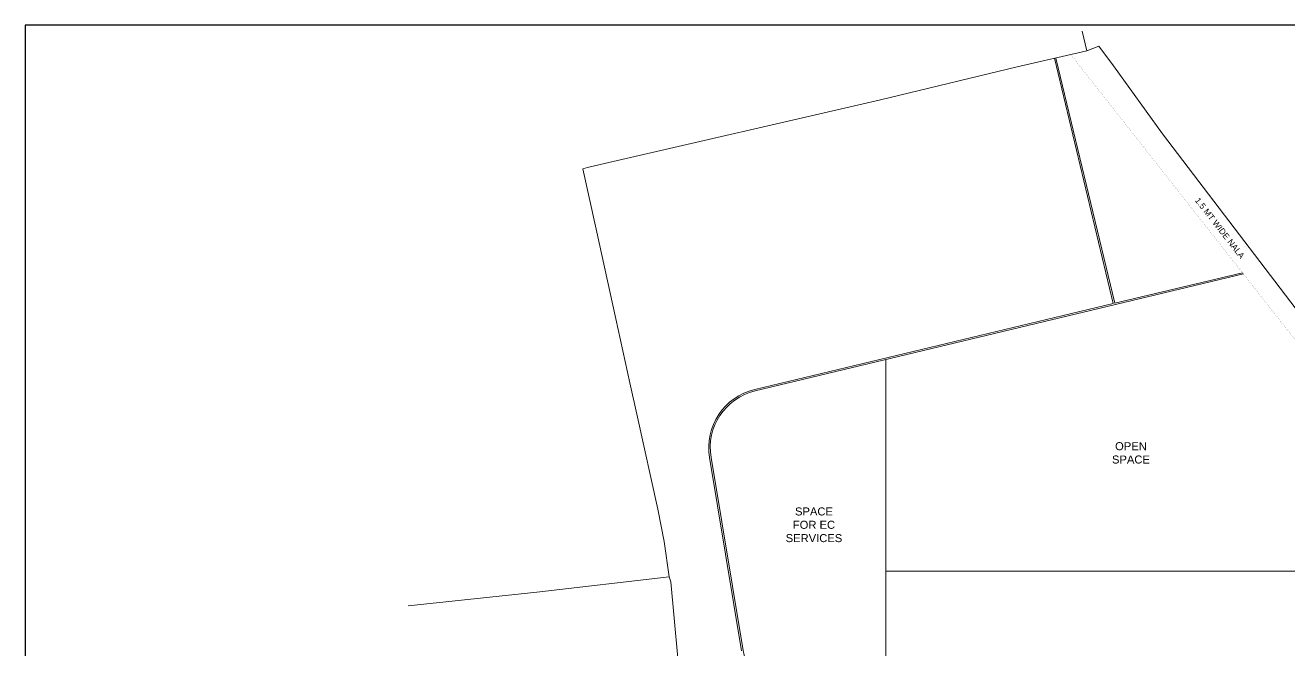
# Model space of a CAD drawing. Header units: inches. Extents: x -1856224 to -1617783, y -9059 to 170583.
# Drawn here: x -1856224 to -1729827, y 108032 to 170583 of the extents above; entities that cross this region are included whole.
import ezdxf

# ---------------------------------------------------------------- set-up
doc = ezdxf.new("R2010")
doc.units = ezdxf.units.IN
doc.header["$MEASUREMENT"] = 0
doc.linetypes.add('DASHED2', pattern=[0.375, 0.25, -0.125])
for name, color, linetype, lineweight in [('A03 Roads', 7, 'Continuous', 15), ('C06 Parapet Wall', 39, 'Continuous', 15), ('Compound Wall', 1, 'Continuous', 30), ('U03 Notes-General Scale 2', 7, 'Continuous', 20), ('U05 Room Names-Scale 2', 7, 'Continuous', 25)]:
    doc.layers.add(name, color=color, linetype=linetype, lineweight=lineweight)
doc.styles.add('SWIS721LTCNBT', font='stylu.ttf')
doc.styles.add('vka-arial', font='arial.ttf')

msp = doc.modelspace()

# ---------------------------------------------------------------- linework, layer by layer
msp.add_lwpolyline([(-1856223.6, -9058.7), (-1617783, -9058.7), (-1617783, 170583.1), (-1856223.6, 170583.1)], close=True)
at = {"layer": 'A03 Roads', "color": 250, "linetype": 'DASHED2', "ltscale": 3000, "const_width": 10}
msp.add_lwpolyline([(-1751707, 167645.2), (-1728172, 137722.1), (-1726870.1, 135245.8), (-1691445.9, 97811.6), (-1660442.8, 25945.6)], dxfattribs=at)
at = {"layer": 'C06 Parapet Wall'}
for p, q in [((-1753344.7, 167282.1, -956), (-1747465.8, 142748.1, -956)), ((-1753192.2, 167289.3, -956), (-1747320, 142783, -956)), ((-1783267.7, 134015, -956), (-1734455.7, 145711.4, -956)), ((-1747320, 142783, -956), (-1734557.7, 145841.1, -956)), ((-1783302.7, 134160.8, -956), (-1747465.8, 142748.1, -956)), ((-1770214.7, 103184, -956), (-1770214.7, 137142.7, -956)), ((-1784616.5, 108031.9, -956), (-1787823.5, 127343.1, -956)), ((-1784468.6, 108056.5, -956), (-1787675.5, 127367.6, -956)), ((-1770214.7, 115985.7, -956), (-1708644.1, 115985.7, -956))]:
    msp.add_line(p, q, dxfattribs=at)
for centre, radius, start, end in [((-1781904.5, 128326, -956), 6000, 103.475211, 189.428831), ((-1781904.5, 128326, -956), 5850, 103.475211, 189.428831), ((-1778507.7, 109263.5, -956), 6081.8, 191.447028, 262.247236)]:
    msp.add_arc(centre, radius, start, end, dxfattribs=at)
at = {"layer": 'Compound Wall', "linetype": 'Continuous', "lineweight": 0, "flags": 128}
for points, elevation in [([(-1817937.5, 112508.6), (-1805082.4, 113879.6), (-1791846.6, 115419.5), (-1792344.9, 118964.2), (-1792998, 122172.4), (-1795021, 131383.7), (-1795786, 134830.7), (-1797184.7, 141236.9), (-1799149.2, 150207.1), (-1800482.7, 156236), (-1800028.2, 156355.8), (-1798772.1, 156646), (-1770724.5, 163110.1), (-1757062.5, 166414), (-1750122.2, 168034.5), (-1750579.3, 169992.2)], 4934), ([(-1750122.2, 168034.5), (-1748913.8, 168493.1), (-1747437.8, 166531.2), (-1742532.8, 159714), (-1725128.5, 136862.8)], -956), ([(-1791846.6, 115419.5), (-1791708.4, 114929.3), (-1790659.8, 103656.5), (-1792436.7, 100903.7), (-1798991.4, 101439.3), (-1799991, 88587.8), (-1813523.6, 89725.8)], 4934)]:
    msp.add_lwpolyline(points, dxfattribs=dict(at, elevation=elevation))

# ---------------------------------------------------------------- texts
at = {"layer": 'U03 Notes-General Scale 2', "style": 'vka-arial'}
msp.add_text('1.5 MT WIDE NALA', height=600, rotation=307.947474, dxfattribs=at).set_placement((-1739341.8, 153054))
at = {"layer": 'U05 Room Names-Scale 2', "ltscale": 3000, "char_height": 800, "width": 5931.015, "attachment_point": 8, "style": 'SWIS721LTCNBT'}
for s, insert in [('{\\fArial|b0|i0|c0|p34;OPEN SPACE }', (-1745698.6, 126743.3)), ('{\\fArial|b0|i0|c0|p34;SPACE FOR EC SERVICES}', (-1777384, 118881.6))]:
    msp.add_mtext(s, dxfattribs=dict(at, insert=insert))

doc.saveas('drawing.dxf')
